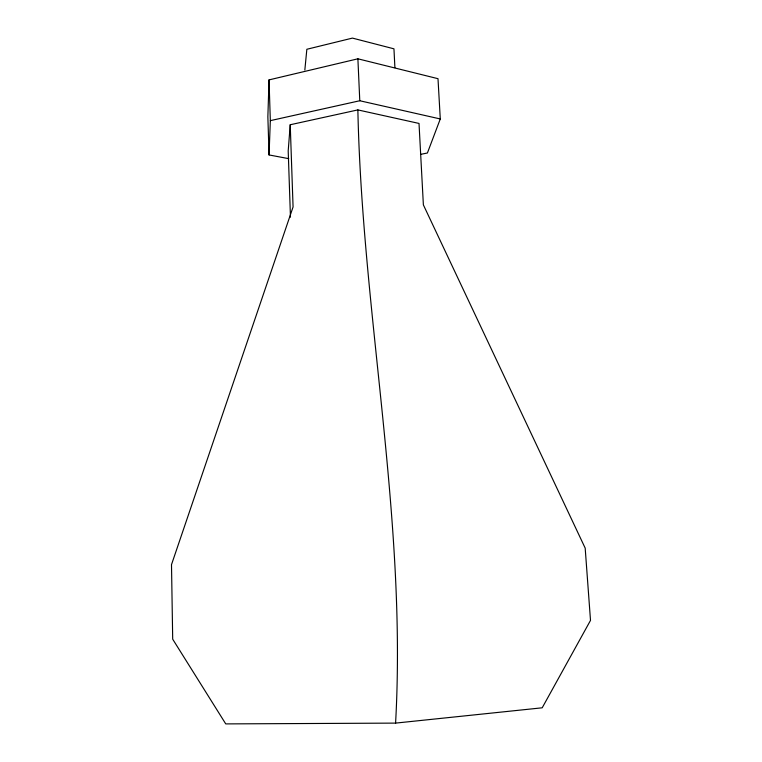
<?xml version="1.0" encoding="UTF-8"?>
<svg xmlns="http://www.w3.org/2000/svg" width="762" height="762" viewBox="0 0 762 762"><rect width="100%" height="100%" fill="white"/><g stroke="black" fill="none" stroke-linecap="round" stroke-linejoin="round"><path stroke-width="1.14" d="M290.227 124.749L293.075 206.95L171.498 564.642L172.698 639.185L225.743 723.9L395.583 723.109C407.013 517.827 362.16 314.773 357.864 109.909L290.227 124.749L288.198 150.924L290.465 217.17M420.481 154.391L427.406 153L440.284 118.958L437.998 78.686L357.892 58.807L269.034 79.896L267.862 116.805L269.062 154.943L288.741 158.658M269.062 154.943L270.329 120.644L269.034 79.896M304.838 70.018L306.848 49.273L352.435 38.1L393.954 48.825L394.907 67.704M270.329 120.644L359.778 100.746L440.284 118.958M395.583 723.109L542.201 707.803L590.502 620.401L585.187 548.126L423.377 204.883L419.014 123.434L357.864 109.909M357.892 58.807L359.778 100.746"/></g></svg>
